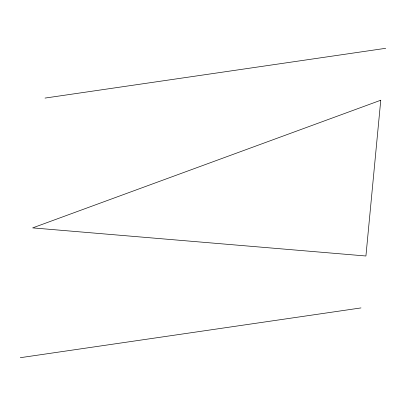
<?xml version="1.0" encoding="UTF-8"?>
<svg xmlns="http://www.w3.org/2000/svg" width="406" height="406" viewBox="0 0 406 406"><rect width="100%" height="100%" fill="white"/><g stroke="black" fill="none" stroke-linecap="round" stroke-linejoin="round"><path stroke-width="0.61" d="M45.025 98.079L385.7 48.309M20.3 357.691L360.975 307.921M380.757 100.231L365.918 255.998L32.663 227.888L380.757 100.231"/></g></svg>
